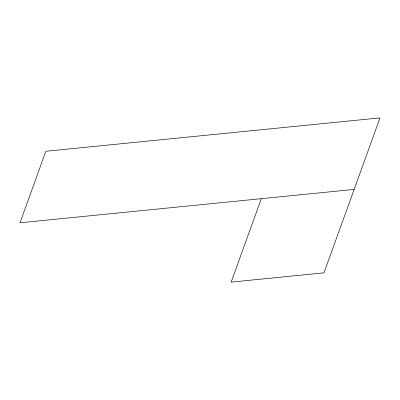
<?xml version="1.0" encoding="UTF-8"?>
<svg xmlns="http://www.w3.org/2000/svg" width="400" height="400" viewBox="0 0 400 400"><rect width="100%" height="100%" fill="white"/><g stroke="black" fill="none" stroke-linecap="round" stroke-linejoin="round"><path stroke-width="0.6" d="M261.325 198.675L231.16 282.11L323.98 272.84L380 117.89L45.855 151.27L20 222.785L354.145 189.405"/></g></svg>
